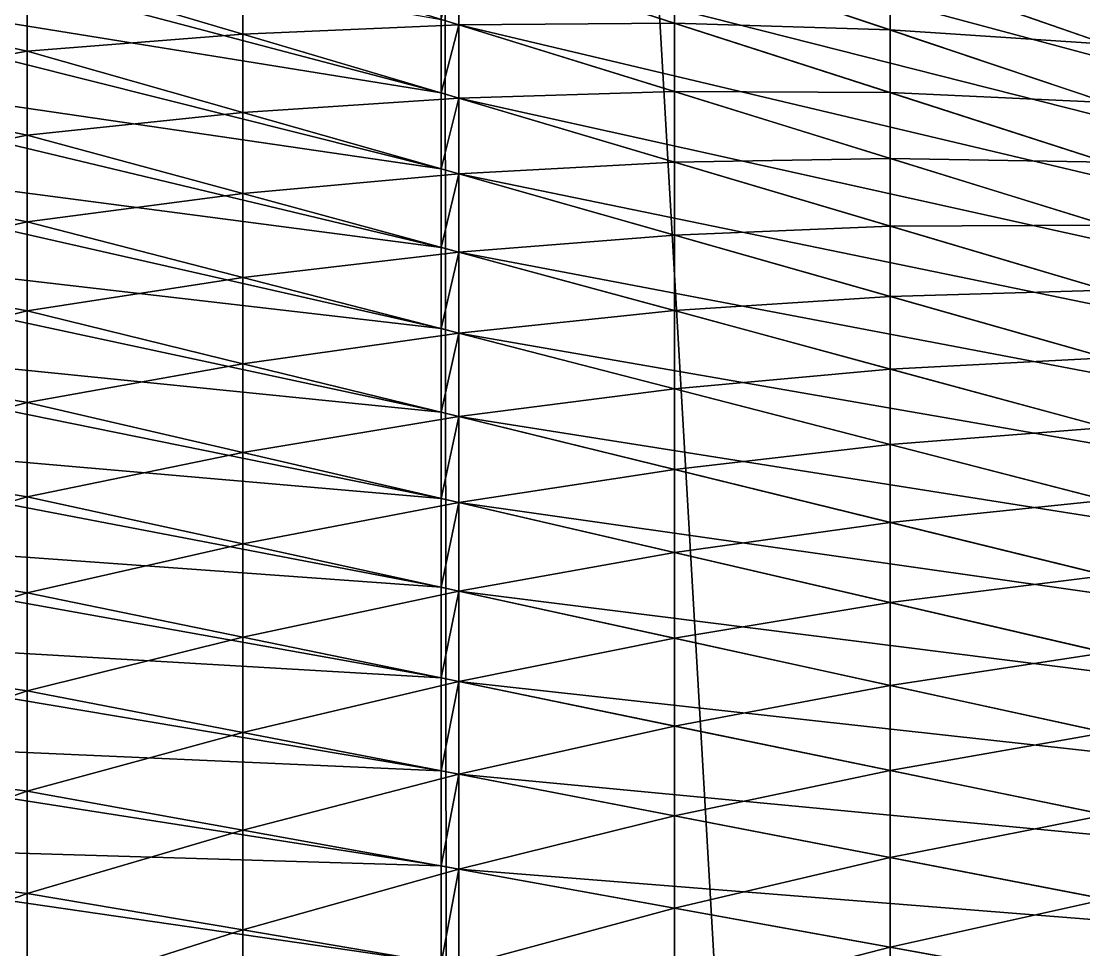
# Model space of a CAD drawing. Header units: metres. Extents: x -3 to 177, y -14 to 14.
# Drawn here: x 165.543 to 166.866, y 3.828 to 4.985 of the extents above; entities that cross this region are included whole.
import ezdxf

# ---------------------------------------------------------------- set-up
doc = ezdxf.new("R2010")
doc.units = ezdxf.units.M
doc.layers.add('FORE_PEAK', color=7, linetype='Continuous', true_color=0x74a6a7)
doc.layers.add('HULL', color=7, linetype='Continuous', true_color=0x528ba5)

msp = doc.modelspace()

# ---------------------------------------------------------------- linework, layer by layer
at = {"layer": 'FORE_PEAK'}
for points in [[(165.0125, 9.9173, 14.777), (165.0125, -9.9173, 14.777), (166.0655, -9.3589, 14.799)], [(165.0125, 9.9173, 14.777), (166.0655, -9.3589, 14.799), (166.0655, 9.3589, 14.799)], [(166.0655, 9.3589, 14.799), (166.0655, -9.3589, 14.799), (166.0875, -9.346, 14.7995)], [(166.0655, 9.3589, 14.799), (166.0875, -9.346, 14.7995), (166.0875, 9.346, 14.7995)], [(166.0875, 9.346, 14.7995), (166.0875, -9.346, 14.7995), (167.1269, -8.7388, 14.8237)], [(166.0875, 9.346, 14.7995), (167.1269, -8.7388, 14.8237), (167.1269, 8.7388, 14.8237)], [(166.0875, 5.2375, 2.2321), (166.0875, 5.3166, 2.3617), (167.1269, 4.9399, 2.6911)], [(166.0875, 5.3166, 2.3617), (167.1269, 5.0028, 2.826), (167.1269, 4.9399, 2.6911)], [(166.0875, 5.1547, 2.1046), (166.0875, 5.2375, 2.2321), (167.1269, 4.8754, 2.5572)], [(166.0875, 5.2375, 2.2321), (167.1269, 4.9399, 2.6911), (167.1269, 4.8754, 2.5572)], [(165.0125, 5.0662, 1.3314), (165.0125, 5.1737, 1.4435), (166.0655, 4.8959, 1.7277)], [(165.0125, 5.1737, 1.4435), (166.0655, 4.9875, 1.8489), (166.0655, 4.8959, 1.7277)], [(166.0875, 5.0694, 1.9789), (166.0875, 5.1547, 2.1046), (167.1269, 4.8058, 2.4257)], [(166.0875, 5.1547, 2.1046), (167.1269, 4.8754, 2.5572), (167.1269, 4.8058, 2.4257)], [(166.0655, 4.9875, 1.8489), (166.0875, 5.0694, 1.9789), (166.0875, 4.9807, 1.8555)], [(166.0875, 4.9807, 1.8555), (166.0875, 5.0694, 1.9789), (167.1269, 4.7344, 2.2953)], [(166.0875, 5.0694, 1.9789), (167.1269, 4.8058, 2.4257), (167.1269, 4.7344, 2.2953)], [(165.0125, 4.9553, 1.2227), (165.0125, 5.0662, 1.3314), (166.0655, 4.8013, 1.6086)], [(165.0125, 5.0662, 1.3314), (166.0655, 4.8959, 1.7277), (166.0655, 4.8013, 1.6086)], [(166.0655, 4.8959, 1.7277), (166.0655, 4.9875, 1.8489), (166.0875, 4.9807, 1.8555)], [(166.0655, 4.8959, 1.7277), (166.0875, 4.9807, 1.8555), (166.0875, 4.8893, 1.7342)], [(166.0875, 4.8893, 1.7342), (166.0875, 4.9807, 1.8555), (167.1269, 4.6588, 2.1672)], [(166.0875, 4.9807, 1.8555), (167.1269, 4.7344, 2.2953), (167.1269, 4.6588, 2.1672)], [(165.0125, 4.8414, 1.1171), (165.0125, 4.9553, 1.2227), (166.0655, 4.7034, 1.4924)], [(165.0125, 4.9553, 1.2227), (166.0655, 4.8013, 1.6086), (166.0655, 4.7034, 1.4924)], [(166.0655, 4.8013, 1.6086), (166.0655, 4.8959, 1.7277), (166.0875, 4.8893, 1.7342)], [(166.0655, 4.8013, 1.6086), (166.0875, 4.8893, 1.7342), (166.0875, 4.7951, 1.615)], [(166.0875, 4.7951, 1.615), (166.0875, 4.8893, 1.7342), (167.1269, 4.5811, 2.0404)], [(166.0875, 4.8893, 1.7342), (167.1269, 4.6588, 2.1672), (167.1269, 4.5811, 2.0404)], [(165.0125, 4.7245, 1.0148), (165.0125, 4.8414, 1.1171), (166.0655, 4.6022, 1.379)], [(165.0125, 4.8414, 1.1171), (166.0655, 4.7034, 1.4924), (166.0655, 4.6022, 1.379)], [(166.0655, 4.7034, 1.4924), (166.0655, 4.8013, 1.6086), (166.0875, 4.7951, 1.615)], [(166.0655, 4.7034, 1.4924), (166.0875, 4.7951, 1.615), (166.0875, 4.6975, 1.4986)], [(166.0875, 4.6975, 1.4986), (166.0875, 4.7951, 1.615), (167.1269, 4.4996, 1.9159)], [(166.0875, 4.7951, 1.615), (167.1269, 4.5811, 2.0404), (167.1269, 4.4996, 1.9159)], [(165.0125, 4.6045, 0.9161), (165.0125, 4.7245, 1.0148), (166.0655, 4.4979, 1.2685)], [(165.0125, 4.7245, 1.0148), (166.0655, 4.6022, 1.379), (166.0655, 4.4979, 1.2685)], [(166.0655, 4.6022, 1.379), (166.0655, 4.7034, 1.4924), (166.0875, 4.6975, 1.4986)], [(166.0655, 4.6022, 1.379), (166.0875, 4.6975, 1.4986), (166.0875, 4.5966, 1.3851)], [(166.0875, 4.5966, 1.3851), (166.0875, 4.6975, 1.4986), (167.1269, 4.4156, 1.7932)], [(166.0875, 4.6975, 1.4986), (167.1269, 4.4996, 1.9159), (167.1269, 4.4156, 1.7932)], [(165.0125, 4.4817, 0.821), (165.0125, 4.6045, 0.9161), (166.0655, 4.3904, 1.1611)], [(165.0125, 4.6045, 0.9161), (166.0655, 4.4979, 1.2685), (166.0655, 4.3904, 1.1611)], [(166.0655, 4.4979, 1.2685), (166.0655, 4.6022, 1.379), (166.0875, 4.5966, 1.3851)], [(166.0655, 4.4979, 1.2685), (166.0875, 4.5966, 1.3851), (166.0875, 4.4925, 1.2745)], [(166.0875, 4.4925, 1.2745), (166.0875, 4.5966, 1.3851), (167.1269, 4.3282, 1.673)], [(166.0875, 4.5966, 1.3851), (167.1269, 4.4156, 1.7932), (167.1269, 4.3282, 1.673)], [(166.0655, 4.3904, 1.1611), (166.0655, 4.4979, 1.2685), (166.0875, 4.4925, 1.2745)], [(166.0655, 4.3904, 1.1611), (166.0875, 4.4925, 1.2745), (166.0875, 4.3853, 1.1669)], [(166.0875, 4.3853, 1.1669), (166.0875, 4.4925, 1.2745), (167.1269, 4.2375, 1.5552)], [(166.0875, 4.4925, 1.2745), (167.1269, 4.3282, 1.673), (167.1269, 4.2375, 1.5552)], [(165.0125, 4.3561, 0.7298), (165.0125, 4.4817, 0.821), (166.0655, 4.2799, 1.057)], [(165.0125, 4.4817, 0.821), (166.0655, 4.3904, 1.1611), (166.0655, 4.2799, 1.057)], [(166.0655, 4.2799, 1.057), (166.0655, 4.3904, 1.1611), (166.0875, 4.3853, 1.1669)], [(166.0655, 4.2799, 1.057), (166.0875, 4.3853, 1.1669), (166.0875, 4.2751, 1.0626)], [(166.0875, 4.2751, 1.0626), (166.0875, 4.3853, 1.1669), (167.1269, 4.1443, 1.4395)], [(166.0875, 4.3853, 1.1669), (167.1269, 4.2375, 1.5552), (167.1269, 4.1443, 1.4395)], [(165.0125, 4.2284, 0.6415), (165.0125, 4.3561, 0.7298), (166.0655, 4.1668, 0.9556)], [(165.0125, 4.3561, 0.7298), (166.0655, 4.2799, 1.057), (166.0655, 4.1668, 0.9556)], [(166.0655, 4.1668, 0.9556), (166.0655, 4.2799, 1.057), (166.0875, 4.2751, 1.0626)], [(166.0655, 4.1668, 0.9556), (166.0875, 4.2751, 1.0626), (166.0875, 4.1623, 0.961)], [(166.0875, 4.1623, 0.961), (166.0875, 4.2751, 1.0626), (167.1269, 4.0477, 1.3266)], [(166.0875, 4.2751, 1.0626), (167.1269, 4.1443, 1.4395), (167.1269, 4.0477, 1.3266)], [(165.0125, 4.0975, 0.5584), (165.0125, 4.2284, 0.6415), (166.0655, 4.0512, 0.857)], [(165.0125, 4.2284, 0.6415), (166.0655, 4.1668, 0.9556), (166.0655, 4.0512, 0.857)], [(166.0655, 4.0512, 0.857), (166.0655, 4.1668, 0.9556), (166.0875, 4.1623, 0.961)], [(166.0655, 4.0512, 0.857), (166.0875, 4.1623, 0.961), (166.0875, 4.047, 0.8623)], [(166.0875, 4.047, 0.8623), (166.0875, 4.1623, 0.961), (167.1269, 3.9482, 1.2162)], [(166.0875, 4.1623, 0.961), (167.1269, 4.0477, 1.3266), (167.1269, 3.9482, 1.2162)], [(165.0125, 3.9644, 0.4786), (165.0125, 4.0975, 0.5584), (166.0655, 3.9326, 0.7622)], [(165.0125, 4.0975, 0.5584), (166.0655, 4.0512, 0.857), (166.0655, 3.9326, 0.7622)], [(166.0655, 3.9326, 0.7622), (166.0655, 4.0512, 0.857), (166.0875, 4.047, 0.8623)], [(166.0655, 3.9326, 0.7622), (166.0875, 4.047, 0.8623), (166.0875, 3.9286, 0.7672)], [(166.0875, 3.9286, 0.7672), (166.0875, 4.047, 0.8623), (167.1269, 3.8459, 1.1085)], [(166.0875, 4.047, 0.8623), (167.1269, 3.9482, 1.2162), (167.1269, 3.8459, 1.1085)], [(165.0125, 3.8277, 0.4054), (165.0125, 3.9644, 0.4786), (166.0655, 3.8111, 0.671)], [(165.0125, 3.9644, 0.4786), (166.0655, 3.9326, 0.7622), (166.0655, 3.8111, 0.671)], [(166.0655, 3.8111, 0.671), (166.0655, 3.9326, 0.7622), (166.0875, 3.9286, 0.7672)], [(166.0655, 3.8111, 0.671), (166.0875, 3.9286, 0.7672), (166.0875, 3.8074, 0.6758)], [(166.0875, 3.8074, 0.6758), (166.0875, 3.9286, 0.7672), (167.1269, 3.7403, 1.0039)], [(166.0875, 3.9286, 0.7672), (167.1269, 3.8459, 1.1085), (167.1269, 3.7403, 1.0039)]]:
    msp.add_3dface(points, dxfattribs=at)
at = {"layer": 'HULL'}
for points in [[(165.8188, 5.0639, 1.775), (166.0875, 5.0694, 1.9789), (166.0875, 4.9807, 1.8555)], [(166.0875, 4.9807, 1.8555), (166.0875, 5.0694, 1.9789), (166.3562, 4.9828, 2.0607)], [(166.0875, 5.0694, 1.9789), (166.3562, 5.0645, 2.1877), (166.3562, 4.9828, 2.0607)], [(165.55, 5.0487, 1.5758), (165.8188, 5.0639, 1.775), (165.8188, 4.969, 1.655)], [(165.8188, 4.969, 1.655), (165.8188, 5.0639, 1.775), (166.0875, 4.9807, 1.8555)], [(166.3562, 4.9828, 2.0607), (166.3562, 5.0645, 2.1877), (166.625, 4.9743, 2.2707)], [(166.3562, 5.0645, 2.1877), (166.625, 5.0502, 2.4002), (166.625, 4.9743, 2.2707)], [(165.2813, 5.007, 1.3954), (165.55, 5.0487, 1.5758), (165.55, 4.9478, 1.4594)], [(165.55, 4.9478, 1.4594), (165.55, 5.0487, 1.5758), (165.8188, 4.969, 1.655)], [(166.625, 4.9743, 2.2707), (166.625, 5.0502, 2.4002), (166.8938, 4.9566, 2.4843)], [(166.625, 5.0502, 2.4002), (166.8938, 5.0244, 2.6172), (166.8938, 4.9566, 2.4843)], [(165.2813, 4.8993, 1.2845), (165.2813, 5.007, 1.3954), (165.55, 4.9478, 1.4594)], [(165.8188, 4.969, 1.655), (166.0875, 4.9807, 1.8555), (166.0875, 4.8893, 1.7342)], [(166.0875, 4.9807, 1.8555), (166.3562, 4.9828, 2.0607), (166.3562, 4.8975, 1.9361)], [(166.0875, 4.8893, 1.7342), (166.0875, 4.9807, 1.8555), (166.3562, 4.8975, 1.9361)], [(166.3562, 4.8975, 1.9361), (166.3562, 4.9828, 2.0607), (166.625, 4.8962, 2.1425)], [(166.3562, 4.9828, 2.0607), (166.625, 4.9743, 2.2707), (166.625, 4.8962, 2.1425)], [(165.55, 4.9478, 1.4594), (165.8188, 4.969, 1.655), (165.8188, 4.8715, 1.5372)], [(165.8188, 4.8715, 1.5372), (165.8188, 4.969, 1.655), (166.0875, 4.8893, 1.7342)], [(166.625, 4.8962, 2.1425), (166.625, 4.9743, 2.2707), (166.8938, 4.8841, 2.3537)], [(166.625, 4.9743, 2.2707), (166.8938, 4.9566, 2.4843), (166.8938, 4.8841, 2.3537)], [(165.2813, 4.8993, 1.2845), (165.55, 4.9478, 1.4594), (165.55, 4.8432, 1.3463)], [(165.55, 4.8432, 1.3463), (165.55, 4.9478, 1.4594), (165.8188, 4.8715, 1.5372)], [(165.2813, 4.7884, 1.1766), (165.2813, 4.8993, 1.2845), (165.55, 4.8432, 1.3463)], [(166.0875, 4.8893, 1.7342), (166.3562, 4.8975, 1.9361), (166.3562, 4.8096, 1.8133)], [(166.3562, 4.8096, 1.8133), (166.3562, 4.8975, 1.9361), (166.625, 4.8142, 2.0167)], [(166.3562, 4.8975, 1.9361), (166.625, 4.8962, 2.1425), (166.625, 4.8142, 2.0167)], [(165.8188, 4.8715, 1.5372), (166.0875, 4.8893, 1.7342), (166.0875, 4.7951, 1.615)], [(166.0875, 4.7951, 1.615), (166.0875, 4.8893, 1.7342), (166.3562, 4.8096, 1.8133)], [(166.625, 4.8142, 2.0167), (166.625, 4.8962, 2.1425), (166.8938, 4.8095, 2.2243)], [(166.625, 4.8962, 2.1425), (166.8938, 4.8841, 2.3537), (166.8938, 4.8095, 2.2243)], [(165.55, 4.8432, 1.3463), (165.8188, 4.8715, 1.5372), (165.8188, 4.7703, 1.4224)], [(165.8188, 4.7703, 1.4224), (165.8188, 4.8715, 1.5372), (166.0875, 4.7951, 1.615)], [(165.2813, 4.7884, 1.1766), (165.55, 4.8432, 1.3463), (165.55, 4.7354, 1.2362)], [(165.55, 4.7354, 1.2362), (165.55, 4.8432, 1.3463), (165.8188, 4.7703, 1.4224)], [(166.0875, 4.7951, 1.615), (166.3562, 4.8096, 1.8133), (166.3562, 4.7187, 1.6928)], [(166.3562, 4.8096, 1.8133), (166.625, 4.8142, 2.0167), (166.625, 4.7299, 1.8925)], [(166.3562, 4.7187, 1.6928), (166.3562, 4.8096, 1.8133), (166.625, 4.7299, 1.8925)], [(166.625, 4.7299, 1.8925), (166.625, 4.8142, 2.0167), (166.8938, 4.731, 2.0973)], [(166.625, 4.8142, 2.0167), (166.8938, 4.8095, 2.2243), (166.8938, 4.731, 2.0973)], [(165.8188, 4.7703, 1.4224), (166.0875, 4.7951, 1.615), (166.0875, 4.6975, 1.4986)], [(166.0875, 4.6975, 1.4986), (166.0875, 4.7951, 1.615), (166.3562, 4.7187, 1.6928)], [(165.2813, 4.6744, 1.072), (165.2813, 4.7884, 1.1766), (165.55, 4.7354, 1.2362)], [(165.55, 4.7354, 1.2362), (165.8188, 4.7703, 1.4224), (165.8188, 4.666, 1.3106)], [(165.8188, 4.666, 1.3106), (165.8188, 4.7703, 1.4224), (166.0875, 4.6975, 1.4986)], [(165.2813, 4.6744, 1.072), (165.55, 4.7354, 1.2362), (165.55, 4.6244, 1.1293)], [(165.55, 4.6244, 1.1293), (165.55, 4.7354, 1.2362), (165.8188, 4.666, 1.3106)], [(166.3562, 4.7187, 1.6928), (166.625, 4.7299, 1.8925), (166.625, 4.6423, 1.7706)], [(166.625, 4.7299, 1.8925), (166.8938, 4.731, 2.0973), (166.8938, 4.6502, 1.9717)], [(166.625, 4.6423, 1.7706), (166.625, 4.7299, 1.8925), (166.8938, 4.6502, 1.9717)], [(166.0875, 4.6975, 1.4986), (166.3562, 4.7187, 1.6928), (166.3562, 4.6246, 1.5748)], [(166.3562, 4.6246, 1.5748), (166.3562, 4.7187, 1.6928), (166.625, 4.6423, 1.7706)], [(165.8188, 4.666, 1.3106), (166.0875, 4.6975, 1.4986), (166.0875, 4.5966, 1.3851)], [(166.0875, 4.5966, 1.3851), (166.0875, 4.6975, 1.4986), (166.3562, 4.6246, 1.5748)], [(165.2813, 4.5572, 0.9711), (165.2813, 4.6744, 1.072), (165.55, 4.6244, 1.1293)], [(165.55, 4.6244, 1.1293), (165.8188, 4.666, 1.3106), (165.8188, 4.5584, 1.2019)], [(165.8188, 4.5584, 1.2019), (165.8188, 4.666, 1.3106), (166.0875, 4.5966, 1.3851)], [(166.625, 4.6423, 1.7706), (166.8938, 4.6502, 1.9717), (166.8938, 4.5659, 1.8484)], [(166.3562, 4.6246, 1.5748), (166.625, 4.6423, 1.7706), (166.625, 4.5517, 1.651)], [(166.625, 4.5517, 1.651), (166.625, 4.6423, 1.7706), (166.8938, 4.5659, 1.8484)], [(165.2813, 4.5572, 0.9711), (165.55, 4.6244, 1.1293), (165.55, 4.51, 1.026)], [(165.55, 4.51, 1.026), (165.55, 4.6244, 1.1293), (165.8188, 4.5584, 1.2019)], [(166.0875, 4.5966, 1.3851), (166.3562, 4.6246, 1.5748), (166.3562, 4.5272, 1.4595)], [(166.3562, 4.5272, 1.4595), (166.3562, 4.6246, 1.5748), (166.625, 4.5517, 1.651)], [(165.8188, 4.5584, 1.2019), (166.0875, 4.5966, 1.3851), (166.0875, 4.4925, 1.2745)], [(166.0875, 4.4925, 1.2745), (166.0875, 4.5966, 1.3851), (166.3562, 4.5272, 1.4595)], [(166.625, 4.5517, 1.651), (166.8938, 4.5659, 1.8484), (166.8938, 4.4789, 1.7271)], [(165.2813, 4.4372, 0.8735), (165.2813, 4.5572, 0.9711), (165.55, 4.51, 1.026)], [(165.55, 4.51, 1.026), (165.8188, 4.5584, 1.2019), (165.8188, 4.4477, 1.0965)], [(165.8188, 4.4477, 1.0965), (165.8188, 4.5584, 1.2019), (166.0875, 4.4925, 1.2745)], [(166.3562, 4.5272, 1.4595), (166.625, 4.5517, 1.651), (166.625, 4.4578, 1.534)], [(166.625, 4.4578, 1.534), (166.625, 4.5517, 1.651), (166.8938, 4.4789, 1.7271)], [(166.0875, 4.4925, 1.2745), (166.3562, 4.5272, 1.4595), (166.3562, 4.4265, 1.3471)], [(166.3562, 4.4265, 1.3471), (166.3562, 4.5272, 1.4595), (166.625, 4.4578, 1.534)], [(165.2813, 4.4372, 0.8735), (165.55, 4.51, 1.026), (165.55, 4.3927, 0.926)], [(165.55, 4.3927, 0.926), (165.55, 4.51, 1.026), (165.8188, 4.4477, 1.0965)], [(165.8188, 4.4477, 1.0965), (166.0875, 4.4925, 1.2745), (166.0875, 4.3853, 1.1669)], [(166.0875, 4.3853, 1.1669), (166.0875, 4.4925, 1.2745), (166.3562, 4.4265, 1.3471)], [(166.625, 4.4578, 1.534), (166.8938, 4.4789, 1.7271), (166.8938, 4.3884, 1.6084)], [(165.55, 4.3927, 0.926), (165.8188, 4.4477, 1.0965), (165.8188, 4.3339, 0.9943)], [(165.8188, 4.3339, 0.9943), (165.8188, 4.4477, 1.0965), (166.0875, 4.3853, 1.1669)], [(166.3562, 4.4265, 1.3471), (166.625, 4.4578, 1.534), (166.625, 4.3606, 1.4197)], [(166.625, 4.3606, 1.4197), (166.625, 4.4578, 1.534), (166.8938, 4.3884, 1.6084)], [(165.2813, 4.3145, 0.7794), (165.2813, 4.4372, 0.8735), (165.55, 4.3927, 0.926)], [(166.0875, 4.3853, 1.1669), (166.3562, 4.4265, 1.3471), (166.3562, 4.323, 1.2374)], [(166.3562, 4.323, 1.2374), (166.3562, 4.4265, 1.3471), (166.625, 4.3606, 1.4197)], [(165.2813, 4.3145, 0.7794), (165.55, 4.3927, 0.926), (165.55, 4.273, 0.829)], [(165.55, 4.273, 0.829), (165.55, 4.3927, 0.926), (165.8188, 4.3339, 0.9943)], [(165.8188, 4.3339, 0.9943), (166.0875, 4.3853, 1.1669), (166.0875, 4.2751, 1.0626)], [(166.0875, 4.2751, 1.0626), (166.0875, 4.3853, 1.1669), (166.3562, 4.323, 1.2374)], [(166.625, 4.3606, 1.4197), (166.8938, 4.3884, 1.6084), (166.8938, 4.2947, 1.4923)], [(166.3562, 4.323, 1.2374), (166.625, 4.3606, 1.4197), (166.625, 4.2607, 1.3079)], [(166.625, 4.2607, 1.3079), (166.625, 4.3606, 1.4197), (166.8938, 4.2947, 1.4923)], [(165.55, 4.273, 0.829), (165.8188, 4.3339, 0.9943), (165.8188, 4.2176, 0.895)], [(165.8188, 4.2176, 0.895), (165.8188, 4.3339, 0.9943), (166.0875, 4.2751, 1.0626)], [(165.2813, 4.1897, 0.6882), (165.2813, 4.3145, 0.7794), (165.55, 4.273, 0.829)], [(166.0875, 4.2751, 1.0626), (166.3562, 4.323, 1.2374), (166.3562, 4.2163, 1.1308)], [(166.3562, 4.2163, 1.1308), (166.3562, 4.323, 1.2374), (166.625, 4.2607, 1.3079)], [(166.625, 4.2607, 1.3079), (166.8938, 4.2947, 1.4923), (166.8938, 4.1984, 1.3783)], [(165.8188, 4.2176, 0.895), (166.0875, 4.2751, 1.0626), (166.0875, 4.1623, 0.961)], [(166.0875, 4.1623, 0.961), (166.0875, 4.2751, 1.0626), (166.3562, 4.2163, 1.1308)], [(165.2813, 4.1897, 0.6882), (165.55, 4.273, 0.829), (165.55, 4.1509, 0.7349)], [(165.55, 4.1509, 0.7349), (165.55, 4.273, 0.829), (165.8188, 4.2176, 0.895)], [(166.3562, 4.2163, 1.1308), (166.625, 4.2607, 1.3079), (166.625, 4.1575, 1.1991)], [(166.625, 4.1575, 1.1991), (166.625, 4.2607, 1.3079), (166.8938, 4.1984, 1.3783)], [(165.55, 4.1509, 0.7349), (165.8188, 4.2176, 0.895), (165.8188, 4.099, 0.7986)], [(165.8188, 4.099, 0.7986), (165.8188, 4.2176, 0.895), (166.0875, 4.1623, 0.961)], [(166.0875, 4.1623, 0.961), (166.3562, 4.2163, 1.1308), (166.3562, 4.1069, 1.027)], [(166.3562, 4.1069, 1.027), (166.3562, 4.2163, 1.1308), (166.625, 4.1575, 1.1991)], [(166.625, 4.1575, 1.1991), (166.8938, 4.1984, 1.3783), (166.8938, 4.0987, 1.2674)], [(165.2813, 4.0617, 0.6016), (165.2813, 4.1897, 0.6882), (165.55, 4.1509, 0.7349)], [(165.8188, 4.099, 0.7986), (166.0875, 4.1623, 0.961), (166.0875, 4.047, 0.8623)], [(166.0875, 4.047, 0.8623), (166.0875, 4.1623, 0.961), (166.3562, 4.1069, 1.027)], [(166.3562, 4.1069, 1.027), (166.625, 4.1575, 1.1991), (166.625, 4.0516, 1.093)], [(166.625, 4.0516, 1.093), (166.625, 4.1575, 1.1991), (166.8938, 4.0987, 1.2674)], [(165.2813, 4.0617, 0.6016), (165.55, 4.1509, 0.7349), (165.55, 4.0259, 0.6448)], [(165.55, 4.0259, 0.6448), (165.55, 4.1509, 0.7349), (165.8188, 4.099, 0.7986)], [(166.0875, 4.047, 0.8623), (166.3562, 4.1069, 1.027), (166.3562, 3.995, 0.9259)], [(166.3562, 3.995, 0.9259), (166.3562, 4.1069, 1.027), (166.625, 4.0516, 1.093)], [(165.55, 4.0259, 0.6448), (165.8188, 4.099, 0.7986), (165.8188, 3.9772, 0.706)], [(165.8188, 3.9772, 0.706), (165.8188, 4.099, 0.7986), (166.0875, 4.047, 0.8623)], [(166.625, 4.0516, 1.093), (166.8938, 4.0987, 1.2674), (166.8938, 3.9962, 1.159)], [(165.2813, 3.9313, 0.5186), (165.2813, 4.0617, 0.6016), (165.55, 4.0259, 0.6448)], [(166.3562, 3.995, 0.9259), (166.625, 4.0516, 1.093), (166.625, 3.943, 0.9896)], [(166.625, 3.943, 0.9896), (166.625, 4.0516, 1.093), (166.8938, 3.9962, 1.159)], [(165.8188, 3.9772, 0.706), (166.0875, 4.047, 0.8623), (166.0875, 3.9286, 0.7672)], [(166.0875, 3.9286, 0.7672), (166.0875, 4.047, 0.8623), (166.3562, 3.995, 0.9259)], [(165.2813, 3.9313, 0.5186), (165.55, 4.0259, 0.6448), (165.55, 3.8982, 0.5586)], [(165.55, 3.8982, 0.5586), (165.55, 4.0259, 0.6448), (165.8188, 3.9772, 0.706)], [(166.0875, 3.9286, 0.7672), (166.3562, 3.995, 0.9259), (166.3562, 3.8799, 0.8284)], [(166.3562, 3.8799, 0.8284), (166.3562, 3.995, 0.9259), (166.625, 3.943, 0.9896)], [(166.625, 3.943, 0.9896), (166.8938, 3.9962, 1.159), (166.8938, 3.891, 1.0532)], [(165.55, 3.8982, 0.5586), (165.8188, 3.9772, 0.706), (165.8188, 3.8528, 0.6172)], [(165.8188, 3.8528, 0.6172), (165.8188, 3.9772, 0.706), (166.0875, 3.9286, 0.7672)], [(165.2813, 3.7973, 0.4417), (165.2813, 3.9313, 0.5186), (165.55, 3.8982, 0.5586)], [(166.3562, 3.8799, 0.8284), (166.625, 3.943, 0.9896), (166.625, 3.8312, 0.8896)], [(166.625, 3.8312, 0.8896), (166.625, 3.943, 0.9896), (166.8938, 3.891, 1.0532)], [(165.8188, 3.8528, 0.6172), (166.0875, 3.9286, 0.7672), (166.0875, 3.8074, 0.6758)], [(166.0875, 3.8074, 0.6758), (166.0875, 3.9286, 0.7672), (166.3562, 3.8799, 0.8284)], [(165.2813, 3.7973, 0.4417), (165.55, 3.8982, 0.5586), (165.55, 3.7669, 0.478)], [(165.55, 3.7669, 0.478), (165.55, 3.8982, 0.5586), (165.8188, 3.8528, 0.6172)], [(166.625, 3.8312, 0.8896), (166.8938, 3.891, 1.0532), (166.8938, 3.7826, 0.9508)], [(166.0875, 3.8074, 0.6758), (166.3562, 3.8799, 0.8284), (166.3562, 3.762, 0.7344)], [(166.3562, 3.762, 0.7344), (166.3562, 3.8799, 0.8284), (166.625, 3.8312, 0.8896)], [(165.55, 3.7669, 0.478), (165.8188, 3.8528, 0.6172), (165.8188, 3.7248, 0.5337)], [(165.8188, 3.7248, 0.5337), (165.8188, 3.8528, 0.6172), (166.0875, 3.8074, 0.6758)], [(166.3562, 3.762, 0.7344), (166.625, 3.8312, 0.8896), (166.625, 3.7166, 0.793)], [(166.625, 3.7166, 0.793), (166.625, 3.8312, 0.8896), (166.8938, 3.7826, 0.9508)]]:
    msp.add_3dface(points, dxfattribs=at)

doc.saveas('drawing.dxf')
